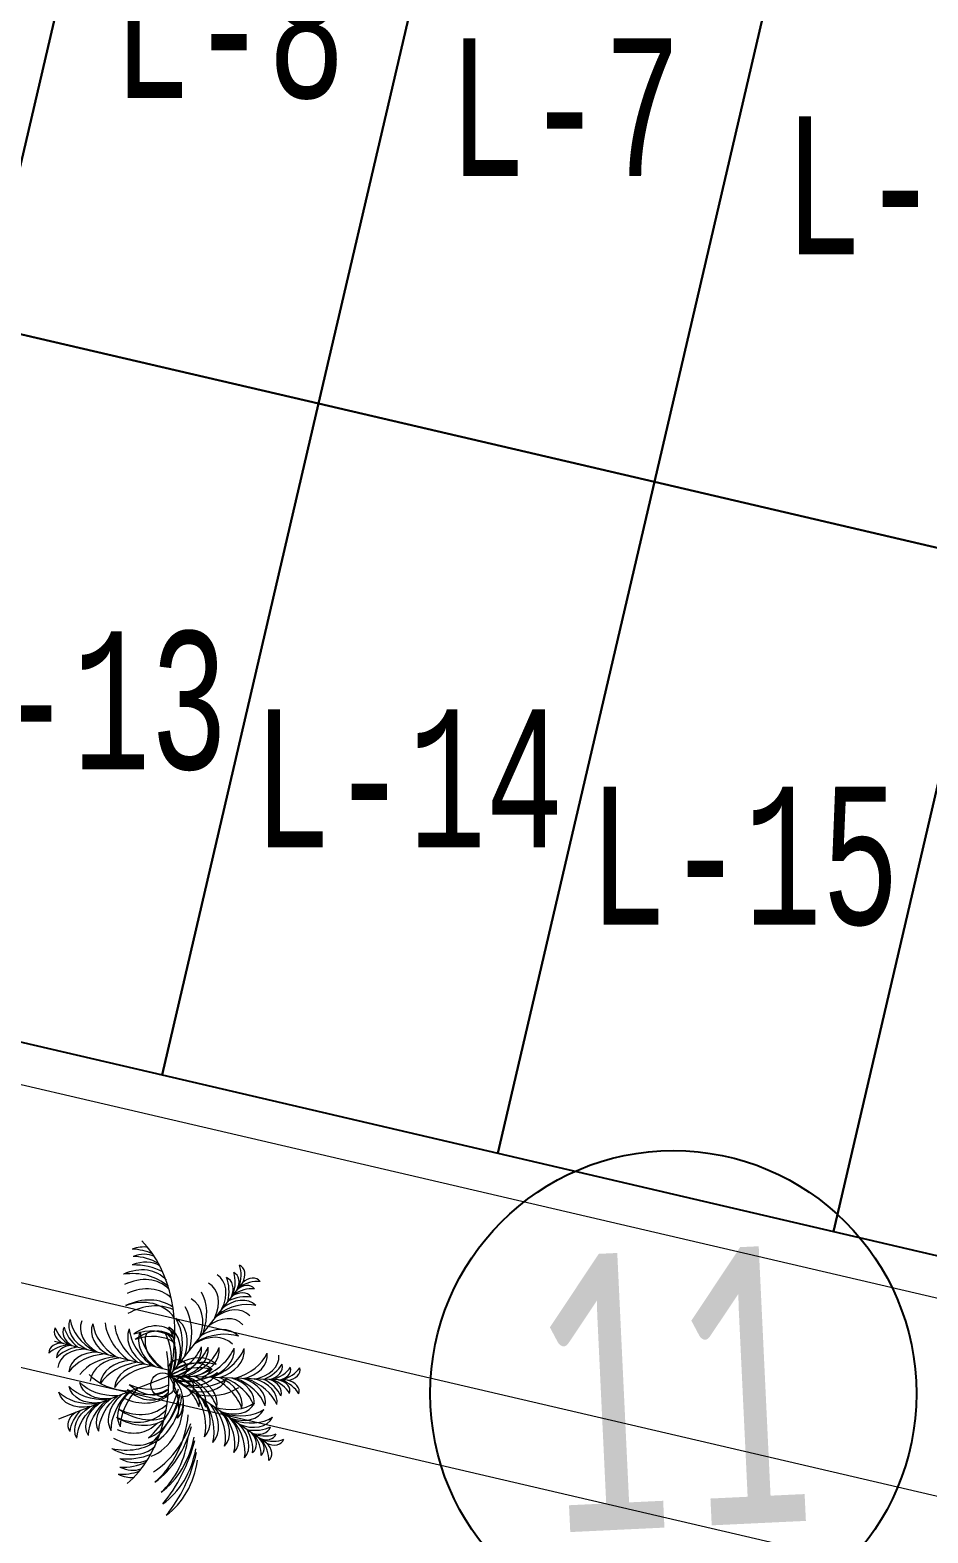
# Model space of a CAD drawing. Header units: millimetres. Extents: x 474016 to 477875, y 2288607 to 2292200.
# Drawn here: x 474172.8 to 474205.4, y 2289335.4 to 2289389.9 of the extents above; entities that cross this region are included whole.
import ezdxf
from ezdxf.enums import TextEntityAlignment as Align

# ---------------------------------------------------------------- set-up
doc = ezdxf.new("R2010")
doc.units = ezdxf.units.MM
doc.header["$LTSCALE"] = 50
for name, color, linetype, lineweight in [('BANQUETA', 251, 'Continuous', 5), ('JARDIN-HP', 64, 'Continuous', 5), ('JARDINES', 98, 'Continuous', 13), ('LOTES', 6, 'Continuous', 15), ('NO DE MZ', 3, 'Continuous', 18)]:
    doc.layers.add(name, color=color, linetype=linetype, lineweight=lineweight)
doc.layers.add('CVL_LOTIF', color=1, linetype='Continuous')
doc.layers.add('MZ Y LT', color=7, linetype='Continuous', lineweight=13, true_color=0x0d2bf2)
doc.styles.add('Legend', font='calibri.ttf')
doc.styles.add('MONOTXT4', font='MONOTXT4.shx', dxfattribs={"width": 0.55})

# ---------------------------------------------------------------- blocks, each defined once
blk = doc.blocks.new('A$C41BB26E9')
at = {"color": 0}
for p in [(1.999, 1.925), (3.251, -3.539)]:
    blk.add_line(p, (2.054, -0.938), dxfattribs=at)
at = {"color": 56}
for p, q in [((3.546, 1.506), (2.054, -0.938)), ((-0.293, 0.701), (2.054, -0.938)), ((1.382, -3.752), (1.923, -0.941))]:
    blk.add_line(p, q, dxfattribs=at)
for centre, radius in [((2.303, -0.578), 0.243), ((1.869, -0.738), 0.217), ((2.284, -1.082), 0.287)]:
    blk.add_circle(centre, radius)
at = {"color": 56, "true_color": 0x7a7a00}
for centre, major_axis, ratio, start_param, end_param in [((1.739, 1.845), (-0.007, 0.369), 0.723404, -1.366779, 0.20531), ((1.417, 1.375), (-0.018, 0.909), 0.723404, -1.121531, -0.433471), ((2.262, 1.855), (-0.007, 0.369), 0.723404, -0.20531, 1.366779), ((2.602, 1.398), (-0.018, 0.909), 0.723404, 0.433471, 1.121531), ((1.695, 1.314), (-0.009, 0.47), 0.723404, -1.190837, 0.194817), ((1.743, 1.62), (-0.007, 0.369), 0.723404, -1.366779, 0.20531), ((1.421, 1.15), (-0.018, 0.909), 0.723404, -1.121531, -0.433471), ((2.266, 1.63), (-0.007, 0.369), 0.723404, -0.20531, 1.366779), ((2.606, 1.173), (-0.018, 0.909), 0.723404, 0.433471, 1.121531), ((2.326, 1.326), (-0.009, 0.47), 0.723404, -0.194817, 1.190837), ((2.76, 1.355), (0.473, 0.776), 0.723404, -1.121531, -0.433471), ((3.283, 1.579), (0.192, 0.315), 0.723404, -1.366779, 0.20531), ((1.473, 0.902), (-0.015, 0.782), 0.723404, -1.305586, 0.091225), ((1.346, 0.731), (-0.022, 1.114), 0.723404, -0.994705, -0.373636), ((2.697, 0.758), (-0.022, 1.114), 0.723404, 0.373636, 0.994705), ((2.564, 0.923), (-0.015, 0.782), 0.723404, -0.091225, 1.305586), ((2.925, 0.425), (-0.026, 1.348), 0.723404, 0.312027, 1.166602), ((2.593, 0.594), (-0.016, 0.83), 0.723404, -0.110756, 1.24346), ((2.552, 0.926), (0.407, 0.667), 0.723404, -1.305586, 0.091225), ((1.99, 0.678), (0.702, 1.151), 0.723404, -1.166602, -0.312027), ((2.961, 1.155), (0.245, 0.401), 0.723404, -1.190837, 0.194817), ((2.354, 0.85), (0.58, 0.951), 0.723404, -0.994705, -0.373636), ((3.166, 1.386), (0.192, 0.315), 0.723404, -1.366779, 0.20531), ((2.642, 1.163), (0.473, 0.776), 0.723404, -1.121531, -0.433471), ((3.613, 1.114), (0.192, 0.315), 0.723404, -0.20531, 1.366779), ((3.771, 0.738), (0.473, 0.776), 0.723404, 0.433471, 1.121531), ((3.73, 1.306), (0.192, 0.315), 0.723404, -0.20531, 1.366779), ((-0.082, 0.873), (-0.303, 0.211), 0.723404, -0.20531, 1.366779), ((0.487, 0.878), (-0.745, 0.52), 0.723404, 0.433471, 1.121531), ((1.457, 0.572), (-0.016, 0.83), 0.723404, -1.24346, 0.110756), ((1.116, 0.031), (-0.027, 1.414), 0.723404, -1.115718, -0.281779), ((2.954, 0.066), (-0.027, 1.414), 0.723404, 0.281779, 1.115718), ((2.599, 0.32), (-0.016, 0.83), 0.723404, -0.110756, 1.24346), ((2.96, -0.208), (-0.027, 1.414), 0.723404, 0.281779, 1.115718), ((2.219, 0.422), (0.432, 0.708), 0.723404, -1.24346, 0.110756), ((1.641, 0.149), (0.737, 1.208), 0.723404, -1.115718, -0.281779), ((2.361, 0.656), (0.432, 0.708), 0.723404, -1.24346, 0.110756), ((1.784, 0.383), (0.737, 1.208), 0.723404, -1.115718, -0.281779), ((3.484, 0.358), (0.407, 0.667), 0.723404, -0.091225, 1.305586), ((3.508, 0.147), (0.58, 0.951), 0.723404, 0.373636, 0.994705), ((3.5, 0.826), (0.245, 0.401), 0.723404, -0.194817, 1.190837), ((3.654, 0.546), (0.473, 0.776), 0.723404, 0.433471, 1.121531), ((-0.382, 0.443), (-0.303, 0.211), 0.723404, -1.366779, 0.20531), ((0.102, 0.744), (-0.303, 0.211), 0.723404, -0.20531, 1.366779), ((0.672, 0.75), (-0.745, 0.52), 0.723404, 0.433471, 1.121531), ((0.383, 0.614), (-0.385, 0.269), 0.723404, -0.194817, 1.190837), ((1.061, 0.579), (-0.913, 0.638), 0.723404, 0.373636, 0.994705), ((0.849, 0.569), (-0.641, 0.447), 0.723404, -0.091225, 1.305586), ((1.464, 0.568), (-1.105, 0.772), 0.723404, 0.312027, 1.166602), ((1.133, 0.399), (-0.68, 0.475), 0.723404, -0.110756, 1.24346), ((1.357, 0.242), (-0.68, 0.475), 0.723404, -0.110756, 1.24346), ((1.38, -0.167), (-0.02, 1.008), 0.723404, -1.13012, 0.094138), ((1.008, -0.803), (-0.033, 1.69), 0.723404, -1.023266, -0.261161), ((2.699, -0.141), (-0.02, 1.008), 0.723404, -0.094138, 1.13012), ((3.095, -0.763), (-0.033, 1.69), 0.723404, 0.261161, 1.023266), ((1.118, -0.469), (0.88, 1.443), 0.723404, -1.023266, -0.261161), ((3.353, -0.575), (0.737, 1.208), 0.723404, 0.281779, 1.115718), ((3.332, 0.064), (0.432, 0.708), 0.723404, -0.110756, 1.24346), ((3.521, -0.256), (0.702, 1.151), 0.723404, 0.312027, 1.166602), ((-0.191, -0.093), (-0.745, 0.52), 0.723404, -1.121531, -0.433471), ((-0.197, 0.314), (-0.303, 0.211), 0.723404, -1.366779, 0.20531), ((-0.006, -0.222), (-0.745, 0.52), 0.723404, -1.121531, -0.433471), ((0.224, -0.326), (-0.641, 0.447), 0.723404, -1.305586, 0.091225), ((0.022, 0.096), (-0.385, 0.269), 0.723404, -1.190837, 0.194817), ((0.288, -0.529), (-0.913, 0.638), 0.723404, -0.994705, -0.373636), ((1.789, 0.052), (-0.827, 0.577), 0.723404, -0.094138, 1.13012), ((2.525, 0.007), (-1.386, 0.967), 0.723404, 0.261161, 1.023266), ((1.988, -0.087), (-0.827, 0.577), 0.723404, -0.094138, 1.13012), ((1.385, -0.41), (-0.02, 1.008), 0.723404, -1.13012, 0.094138), ((1.013, -1.046), (-0.033, 1.69), 0.723404, -1.023266, -0.261161), ((1.586, -0.44), (0.525, 0.861), 0.723404, -1.13012, 0.094138), ((0.93, -0.777), (0.88, 1.443), 0.723404, -1.023266, -0.261161), ((3.026, -0.612), (0.525, 0.861), 0.723404, -0.094138, 1.13012), ((3.21, -0.808), (0.737, 1.208), 0.723404, 0.281779, 1.115718), ((3.189, -0.169), (0.432, 0.708), 0.723404, -0.110756, 1.24346), ((0.482, -0.534), (-0.68, 0.475), 0.723404, -1.24346, 0.110756), ((1.391, -0.77), (-0.02, 1.008), 0.723404, -1.13012, 0.094138), ((1.02, -1.406), (-0.033, 1.69), 0.723404, -1.023266, -0.261161), ((1.397, -1.04), (-0.02, 1.008), 0.723404, -1.13012, 0.094138), ((2.505, -0.448), (-0.827, 0.577), 0.723404, -0.094138, 1.13012), ((3.24, -0.493), (-1.386, 0.967), 0.723404, 0.261161, 1.023266), ((2.638, -0.541), (-0.827, 0.577), 0.723404, -0.094138, 1.13012), ((3.373, -0.586), (-1.386, 0.967), 0.723404, 0.261161, 1.023266), ((1.361, -0.809), (0.525, 0.861), 0.723404, -1.13012, 0.094138), ((0.705, -1.146), (0.88, 1.443), 0.723404, -1.023266, -0.261161), ((1.445, -0.67), (0.525, 0.861), 0.723404, -1.13012, 0.094138), ((0.79, -1.007), (0.88, 1.443), 0.723404, -1.023266, -0.261161), ((2.71, -0.744), (-0.02, 1.008), 0.723404, -0.094138, 1.13012), ((3.107, -1.365), (-0.033, 1.69), 0.723404, 0.261161, 1.023266), ((2.716, -1.014), (-0.02, 1.008), 0.723404, -0.094138, 1.13012), ((2.9, -1.556), (0.88, 1.443), 0.723404, 0.261161, 1.023266), ((2.9, -0.819), (0.525, 0.861), 0.723404, -0.094138, 1.13012), ((3.026, -1.349), (0.88, 1.443), 0.723404, 0.261161, 1.023266), ((0.944, -1.284), (-1.16, 0.81), 0.723404, -1.115718, -0.281779), ((1.034, -1.03), (-0.827, 0.577), 0.723404, -1.13012, 0.094138), ((1.025, -1.676), (-0.033, 1.69), 0.723404, -1.023266, -0.261161), ((1.4, -1.202), (-0.02, 1.008), 0.723404, -1.13012, 0.094138), ((1.028, -1.838), (-0.033, 1.69), 0.723404, -1.023266, -0.261161), ((3.112, -1.635), (-0.033, 1.69), 0.723404, 0.261161, 1.023266), ((2.719, -1.176), (-0.02, 1.008), 0.723404, -0.094138, 1.13012), ((3.115, -1.797), (-0.033, 1.69), 0.723404, 0.261161, 1.023266), ((2.716, -1.653), (-1.879, 0.456), 0.714286, 3.806569, 4.639337), ((3.47, -1.48), (-1.656, 0.402), 0.714286, 3.88992, 4.86288), ((3.29, -2.282), (-2.814, 0.683), 0.714286, 4.170125, 4.780311), ((3.78, -1.381), (-1.599, 0.388), 0.714286, 3.86745, 4.883323), ((3.704, -2.103), (-2.624, 0.637), 0.714286, 4.179349, 4.820469), ((4.122, -1.283), (-1.534, 0.372), 0.714286, 3.888492, 4.926001), ((1.528, -1.375), (-0.827, 0.577), 0.723404, -1.13012, 0.094138), ((1.824, -2.05), (-1.386, 0.967), 0.723404, -1.023266, -0.261161), ((1.883, -1.622), (-0.827, 0.577), 0.723404, -1.13012, 0.094138), ((2.487, -2.233), (0.88, 1.443), 0.723404, 0.261161, 1.023266), ((2.487, -1.496), (0.525, 0.861), 0.723404, -0.094138, 1.13012), ((2.098, -2.039), (-1.864, 0.452), 0.714286, 3.982805, 4.744909), ((2.508, -1.48), (-1.112, 0.27), 0.714286, 3.627505, 4.912474), ((2.265, -2.005), (-1.864, 0.452), 0.714286, 3.982805, 4.744909), ((2.675, -1.447), (-1.112, 0.27), 0.714286, 3.627505, 4.993486), ((2.952, -1.39), (-1.112, 0.27), 0.714286, 3.627505, 5.149011), ((3.161, -1.824), (-1.864, 0.452), 0.714286, 3.982805, 4.982914), ((3.658, -1.569), (-1.56, 0.378), 0.714286, 4.003422, 4.972752), ((1.154, -1.911), (-1.293, 0.697), 0.72, -0.170934, 0.844939), ((1.939, -1.971), (-1.507, 0.812), 0.72, -0.270525, 0.729584), ((2.016, -1.667), (-1.52, 0.819), 0.72, 0.073052, 0.90582), ((1.834, -1.504), (-0.899, 0.484), 0.72, -0.281097, 1.084884), ((2.046, -2.205), (-1.386, 0.967), 0.723404, -1.023266, -0.261161), ((1.96, -1.46), (-0.899, 0.484), 0.72, -0.200085, 1.084884), ((2.619, -1.732), (-1.507, 0.812), 0.72, -0.03252, 0.729584), ((2.178, -2.298), (-1.386, 0.967), 0.723404, -1.023266, -0.261161), ((2.745, -1.688), (-1.507, 0.812), 0.72, -0.03252, 0.729584), ((0.804, -1.812), (1.484, 0.855), 0.72, -0.729584, 0.03252), ((1.582, -1.562), (0.885, 0.51), 0.72, -1.084884, 0.200085), ((0.931, -1.853), (1.484, 0.855), 0.72, -0.729584, 0.03252), ((1.71, -1.602), (0.885, 0.51), 0.72, -1.084884, 0.281097), ((1.144, -1.921), (1.484, 0.855), 0.72, -0.729584, 0.12698), ((1.426, -2.011), (1.484, 0.855), 0.72, -0.729584, 0.213498), ((1.617, -2.072), (1.484, 0.855), 0.72, -0.729584, 0.270525), ((1.531, -1.771), (1.496, 0.862), 0.72, -0.90582, -0.073052), ((1.643, -1.929), (1.52, 0.876), 0.72, -0.831119, 0.049618), ((1.482, -2.459), (-2.105, 1.134), 0.72, 0.016555, 0.382187), ((0.429, -1.859), (-1.012, 0.545), 0.72, 0.006837, 0.780102), ((1.981, -2.43), (-2.379, 1.282), 0.72, 0.051792, 0.431948), ((0.867, -1.982), (-1.241, 0.668), 0.72, -0.213612, 0.823897), ((1.917, -2.392), (-2.123, 1.143), 0.72, -0.10808, 0.53304), ((0.982, -0.304), (0.319, 1.659), 0.723404, 3.402754, 4.164858), ((1.033, -0.039), (0.319, 1.659), 0.723404, 3.402754, 4.164858), ((1.292, -0.729), (0.19, 0.99), 0.723404, 3.047455, 4.271712), ((1.322, -0.57), (0.19, 0.99), 0.723404, 3.047455, 4.271712), ((3.032, -0.698), (0.319, 1.659), 0.723404, 2.118327, 2.880431), ((2.401, -1.99), (1.273, 0.733), 0.72, -0.844939, 0.170934), ((1.652, -2.492), (2.089, 1.203), 0.72, -0.53304, 0.10808), ((2.69, -2.053), (1.221, 0.704), 0.72, -0.823897, 0.213612), ((1.589, -2.532), (2.342, 1.349), 0.72, -0.431948, -0.051792), ((3.123, -1.917), (0.996, 0.574), 0.72, -0.780102, -0.006837), ((2.089, -2.546), (2.072, 1.193), 0.72, -0.382187, -0.016555), ((-0.076, -1.922), (-0.877, 0.472), 0.72, 0.267806, 0.75224), ((1.309, -2.496), (-2.105, 1.134), 0.72, 0.093724, 0.382187), ((0.097, -1.885), (-0.877, 0.472), 0.72, 0.078285, 0.75224), ((0.914, -0.658), (0.319, 1.659), 0.723404, 3.402754, 4.164858), ((1.241, -0.994), (0.19, 0.99), 0.723404, 3.047455, 4.271712), ((2.964, -1.052), (0.319, 1.659), 0.723404, 2.118327, 2.880431), ((2.536, -1.243), (0.19, 0.99), 0.723404, 2.011473, 3.235731), ((3.456, -1.934), (0.863, 0.497), 0.72, -0.75224, -0.078285), ((2.262, -2.578), (2.072, 1.193), 0.72, -0.382187, -0.093724), ((3.63, -1.966), (0.863, 0.497), 0.72, -0.75224, -0.267806), ((0.868, -0.896), (0.319, 1.659), 0.723404, 3.402754, 4.164858), ((2.422, -1.835), (0.19, 0.99), 0.723404, 2.011473, 3.235731), ((2.468, -1.597), (0.19, 0.99), 0.723404, 2.011473, 3.235731), ((0.885, -1.467), (0.267, 1.389), 0.723404, 3.423371, 4.25731), ((1.129, -2.058), (0.157, 0.815), 0.723404, 3.030837, 4.385053), ((2.639, -2.083), (0.267, 1.389), 0.723404, 2.025875, 2.859814), ((2.691, -1.814), (0.267, 1.389), 0.723404, 2.025875, 2.859814), ((0.788, -2.093), (0.255, 1.324), 0.723404, 3.45362, 4.308195), ((1.077, -2.327), (0.157, 0.815), 0.723404, 3.030837, 4.385053), ((2.193, -2.542), (0.157, 0.815), 0.723404, 1.898132, 3.252348), ((1.037, -2.655), (0.148, 0.768), 0.723404, 3.050367, 4.447179), ((0.941, -2.466), (0.21, 1.094), 0.723404, 3.515228, 4.136297), ((2.268, -2.721), (0.21, 1.094), 0.723404, 2.146888, 2.767957), ((2.109, -2.861), (0.148, 0.768), 0.723404, 1.836006, 3.232818), ((0.944, -2.891), (0.172, 0.893), 0.723404, 3.575063, 4.263123), ((1.181, -3.408), (0.07, 0.363), 0.723404, 2.936283, 4.508372), ((1.695, -3.507), (0.07, 0.363), 0.723404, 1.774814, 3.346903), ((2.108, -3.115), (0.172, 0.893), 0.723404, 2.020062, 2.708122), ((1.806, -3.218), (0.089, 0.462), 0.723404, 1.950755, 3.33641)]:
    blk.add_ellipse(centre, major_axis=major_axis, ratio=ratio, start_param=start_param, end_param=end_param, dxfattribs=at)
at = {"color": 56}
for centre, major_axis, ratio, start_param, end_param in [((3.011, -1.71), (-1.909, 0.463), 0.714286, 3.88127, 4.762007), ((2.383, -4.345), (-3.881, 2.091), 0.72, -1.122445, -0.180287), ((1.75, -1.53), (-0.827, 0.577), 0.723404, -1.13012, 0.094138), ((1.425, -1.854), (-1.339, 0.721), 0.72, -0.150491, 0.822469), ((1.909, -1.829), (-1.544, 0.832), 0.72, -0.049618, 0.831119), ((2.147, -2.08), (1.242, 0.715), 0.72, -0.708967, 0.260363), ((1.186, -3.099), (0.089, 0.462), 0.723404, 2.946776, 4.33243)]:
    blk.add_ellipse(centre, major_axis=major_axis, ratio=ratio, start_param=start_param, end_param=end_param, dxfattribs=at)
at = {"color": 0}
for centre, major_axis, ratio, start_param, end_param in [((1.529, -1.844), (-1.386, 0.967), 0.723404, -1.023266, -0.261161), ((1.242, -4.458), (3.82, 2.201), 0.72, 0.180287, 1.122445)]:
    blk.add_ellipse(centre, major_axis=major_axis, ratio=ratio, start_param=start_param, end_param=end_param, dxfattribs=at)
at = {"color": 56, "true_color": 0x7a7a00, "extrusion": (0, 0, -1)}
for centre, major_axis, start_param, end_param in [((2.966, -0.422), (-0.706, 1.535), 3.402754, 4.164858), ((1.171, -1.515), (-0.706, 1.535), 2.118327, 2.880431), ((1.517, -1.97), (-0.591, 1.285), 2.025875, 2.859814), ((2.88, -1.154), (-0.421, 0.916), 3.047455, 4.271712), ((3.068, -0.643), (-0.706, 1.535), 3.402754, 4.164858), ((2.981, -1.375), (-0.421, 0.916), 3.047455, 4.271712), ((3.187, -1.201), (-0.591, 1.285), 3.423371, 4.25731), ((2.059, -2.309), (-0.347, 0.754), 1.898132, 3.252348), ((1.632, -2.219), (-0.591, 1.285), 2.025875, 2.859814), ((3.092, -1.834), (-0.347, 0.754), 3.030837, 4.385053), ((3.302, -1.45), (-0.591, 1.285), 3.423371, 4.25731), ((2.174, -2.557), (-0.347, 0.754), 1.898132, 3.252348), ((1.802, -2.536), (-0.563, 1.225), 1.974991, 2.829566), ((2.332, -2.848), (-0.327, 0.71), 1.836006, 3.232818), ((3.206, -2.082), (-0.347, 0.754), 3.030837, 4.385053), ((3.432, -1.787), (-0.563, 1.225), 3.45362, 4.308195), ((3.324, -2.392), (-0.327, 0.71), 3.050367, 4.447179), ((3.372, -2.185), (-0.465, 1.012), 3.515228, 4.136297), ((3.285, -2.858), (-0.196, 0.427), 2.946776, 4.33243)]:
    blk.add_ellipse(centre, major_axis=major_axis, ratio=0.723404, start_param=start_param, end_param=end_param, dxfattribs=at)

msp = doc.modelspace()

# ---------------------------------------------------------------- linework, layer by layer
at = {"color": 3}
msp.add_circle((474196.122, 2289340.462), 8.813, dxfattribs=at)
at = {"layer": 'BANQUETA'}
msp.add_lwpolyline([(474140.726, 2289359.067), (474262.464, 2289330.696, 0.414214), (474264.866, 2289332.19), (474275.987, 2289379.911, 0.414214), (474274.493, 2289382.313), (474152.755, 2289410.684)], format="xyb", dxfattribs=at)
at = {"layer": 'CVL_LOTIF'}
for points in [[(474176.762, 2289403.549), (474164.589, 2289406.386), (474158.914, 2289382.038), (474171.088, 2289379.201)], [(474188.936, 2289400.711), (474176.762, 2289403.549), (474171.088, 2289379.201), (474183.262, 2289376.364)], [(474201.11, 2289397.874), (474188.936, 2289400.711), (474183.262, 2289376.364), (474195.436, 2289373.527)], [(474213.284, 2289395.037), (474201.11, 2289397.874), (474195.436, 2289373.527), (474207.61, 2289370.69)], [(474183.262, 2289376.364), (474171.088, 2289379.201), (474165.414, 2289354.853), (474177.588, 2289352.016)], [(474195.436, 2289373.527), (474183.262, 2289376.364), (474177.588, 2289352.016), (474189.762, 2289349.179)], [(474207.61, 2289370.69), (474195.436, 2289373.527), (474189.762, 2289349.179), (474201.936, 2289346.342)], [(474219.783, 2289367.853), (474207.61, 2289370.69), (474201.936, 2289346.342), (474214.109, 2289343.505)]]:
    msp.add_lwpolyline(points, close=True, dxfattribs=at)
at = {"layer": 'JARDINES'}
msp.add_lwpolyline([(474260.875, 2289323.879, -0.388075), (474260.194, 2289320.957), (474150.143, 2289346.604, -0.386646), (474150.824, 2289349.526)], format="xyb", close=True, dxfattribs=at)
at = {"layer": 'LOTES'}
for p, q in [((474171.088, 2289379.201), (474176.762, 2289403.549)), ((474183.262, 2289376.364), (474188.936, 2289400.711)), ((474195.436, 2289373.527), (474201.11, 2289397.874)), ((474177.588, 2289352.016), (474183.262, 2289376.364)), ((474189.762, 2289349.179), (474195.436, 2289373.527)), ((474201.936, 2289346.342), (474207.61, 2289370.69))]:
    msp.add_line(p, q, dxfattribs=at)

# ---------------------------------------------------------------- block references
at = {"layer": 'JARDIN-HP', "color": 8, "xscale": 1.499999999826813, "yscale": 1.499999999826813, "zscale": 1.499999999826813, "rotation": 266.6565195172511}
msp.add_blockref('A$C41BB26E9', (474179.426, 2289344.105), dxfattribs=at)

# ---------------------------------------------------------------- texts
at = {"layer": 'MZ Y LT', "lineweight": 13, "style": 'MONOTXT4', "width": 0.65}
for s, p in [('L-8', (474180.012, 2289389.956)), ('L-7', (474192.186, 2289387.119)), ('L-6', (474204.36, 2289384.282)), ('L-13', (474174.338, 2289365.609)), ('L-14', (474186.512, 2289362.772)), ('L-15', (474198.686, 2289359.935))]:
    msp.add_text(s, height=5, dxfattribs=at).set_placement(p, align=Align.MIDDLE)
at = {"layer": 'NO DE MZ', "lineweight": 9, "style": 'Legend', "width": 0.65}
msp.add_text('11', height=10, rotation=2.7155, dxfattribs=at).set_placement((474196.018, 2289340.632), align=Align.MIDDLE)

doc.saveas('drawing.dxf')
